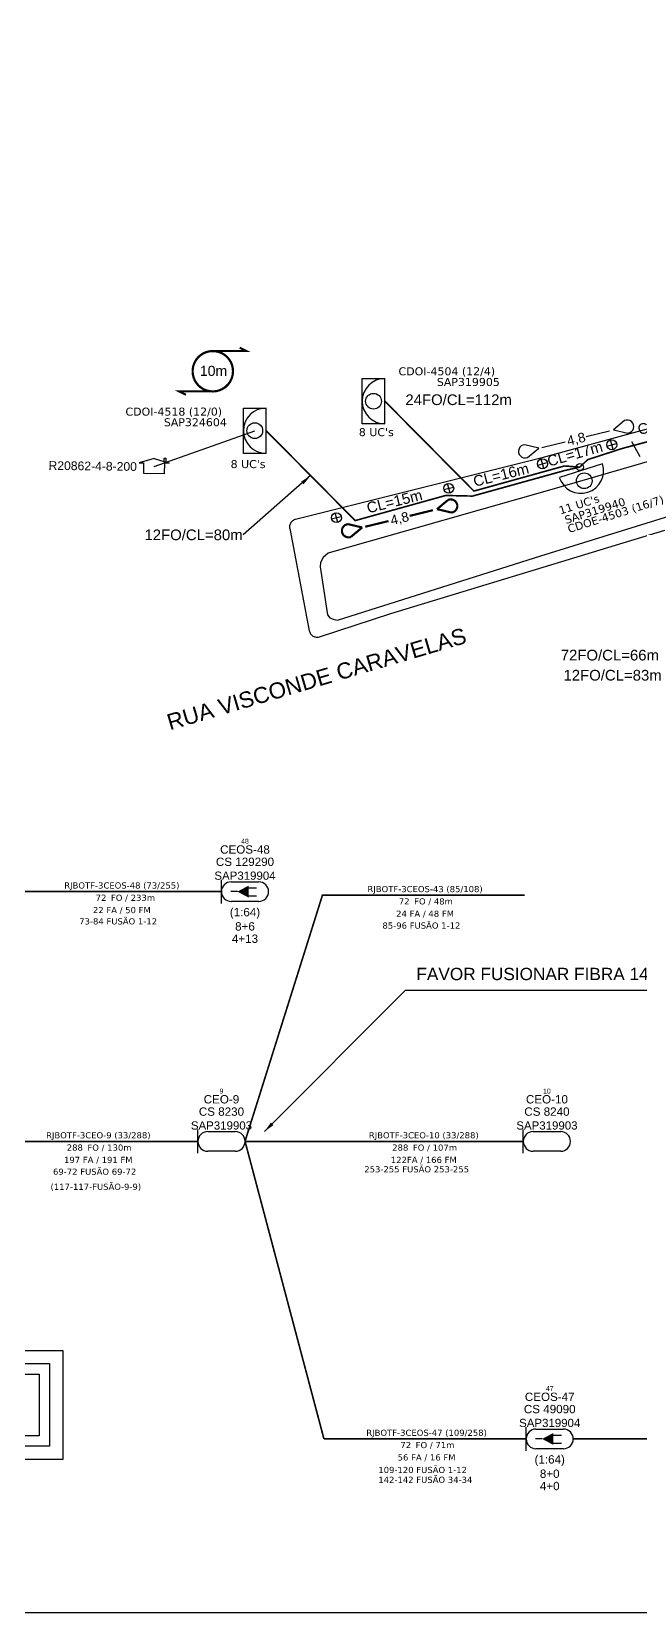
# Model space of a CAD drawing. Header units: millimetres. Extents: x 1934 to 2775, y 1519 to 2113.
# Drawn here: x 2374.1 to 2522.4, y 1519.2 to 1904.4 of the extents above; entities that cross this region are included whole.
import ezdxf
from ezdxf.enums import TextEntityAlignment as Align

# ---------------------------------------------------------------- set-up
doc = ezdxf.new("R2010")
doc.units = ezdxf.units.MM
doc.header["$LTSCALE"] = 3
doc.header["$MEASUREMENT"] = 0
for name, color, linetype in [('CDO_POSTE', 1, 'Continuous'), ('CDOI', 1, 'Continuous'), ('CEO', 1, 'Continuous'), ('CEOS', 1, 'Continuous'), ('GIR_LV_EDIFICIOS', 7, 'Continuous'), ('label_cabos', 7, 'Continuous'), ('LAYOUT', 7, 'Continuous'), ('MUB_MEIOFIO', 253, 'Continuous'), ('MUB_QUADRAS', 253, 'Continuous'), ('SEGMENTO_texto', 7, 'Continuous')]:
    doc.layers.add(name, color=color, linetype=linetype)
doc.layers.add('Texto_Cabos', color=1, linetype='Continuous', lineweight=20)
doc.styles.add('ARIAL', font='arial.ttf')
doc.styles.add('siredit', font='verdana.ttf')
doc.styles.get("Standard").update_dxf_attribs({"font": 'arial.ttf'})
doc.linetypes.add('FENCELINE1', pattern='A,0.25,-0.1,[133,ltypeshp.shx,S=0.1,R=0,X=-0.1,Y=0],-0.1,1', length=1.45)
doc.dimstyles.get("Standard").update_dxf_attribs({"dimtxt": 0.18, "dimasz": 0.18, "dimexe": 0.18, "dimexo": 0.0625, "dimgap": 0.09, "dimtad": 0, "dimtih": 1, "dimtoh": 1, "dimdec": 4, "dimzin": 0, "dimdsep": 46, "dimtxsty": 'Standard', "dimcen": 0.09, "dimadec": 0, "dimazin": 0, "dimtfac": 1, "dimtdec": 4, "dimtofl": 0, "dimtmove": 0, "dimatfit": 3, "dimfxl": 0, "dimtolj": 1, "dimtzin": 0, "dimarcsym": 0})

msp = doc.modelspace()

# ---------------------------------------------------------------- linework, layer by layer
at = {"linetype": 'Continuous'}
msp.add_lwpolyline([(1934.06, 1519.17), (2775.06, 1519.17), (2775.06, 2113.17), (1934.06, 2113.17)], close=True, dxfattribs=at)
at = {"color": 4, "linetype": 'Continuous'}
msp.add_lwpolyline([(2403.89, 1798.41), (2428.42, 1807.15)], dxfattribs=at)
at = {"color": 1, "linetype": 'Continuous'}
for points in [[(2514.22, 1803.39), (2516.56, 1804.02)], [(2515.7, 1802.54), (2515.07, 1804.88)], [(2497.34, 1798.76), (2499.68, 1799.39)], [(2498.83, 1797.91), (2498.19, 1800.25)], [(2474.49, 1792.78), (2476.83, 1793.42)], [(2475.98, 1791.93), (2475.35, 1794.27)], [(2447.14, 1785.63), (2449.48, 1786.26)], [(2448.63, 1784.78), (2448, 1787.12)]]:
    msp.add_lwpolyline(points, dxfattribs=at)
at = {"color": 7, "linetype": 'Continuous', "const_width": 0.4}
for points in [[(2371.03, 1694.82), (2420.28, 1694.82)], [(2426.03, 1633.94), (2444.9, 1693.94), (2494.15, 1693.94)], [(2356.05, 1633.94), (2414.55, 1633.94)], [(2426.03, 1633.94), (2493.84, 1633.94)]]:
    msp.add_lwpolyline(points, dxfattribs=at)
at = {"color": 5, "linetype": 'Continuous', "const_width": 0.4}
for points in [[(2426.05, 1633.94), (2445.27, 1561.44)], [(2445.27, 1561.44), (2494.52, 1561.44)], [(2506.02, 1561.44), (2565.59, 1561.44)]]:
    msp.add_lwpolyline(points, dxfattribs=at)
at = {"color": 1, "linetype": 'Continuous'}
for points in [[(2274.42, 1583), (2381.63, 1583), (2381.63, 1556.46), (2274.42, 1556.46)], [(2277.62, 1579.8), (2378.44, 1579.8), (2378.44, 1559.66), (2277.62, 1559.66)], [(2280.18, 1577.25), (2375.88, 1577.25), (2375.88, 1562.22), (2280.18, 1562.22)]]:
    msp.add_lwpolyline(points, close=True, dxfattribs=at)
for centre in [(2515.39, 1803.71), (2498.51, 1799.08), (2475.66, 1793.1), (2448.31, 1785.95)]:
    msp.add_circle(centre, 1.21, dxfattribs=at)
at = {"layer": 'CDO_POSTE', "color": 5}
msp.add_lwpolyline([(2513.15, 1799.11), (2502.62, 1795.76)], dxfattribs=at)
for centre, radius in [((2507.62, 1798.27), 0.865), ((2508.68, 1794.93), 1.91)]:
    msp.add_circle(centre, radius, dxfattribs=at)
msp.add_arc((2507.88, 1797.43), 5.53, 197.6308, 17.6308, dxfattribs=at)
at = {"layer": 'CDOI', "color": 7}
for p, q in [((2454.57, 1819.86), (2460.1, 1819.87)), ((2454.58, 1808.81), (2454.57, 1819.86)), ((2460.1, 1808.82), (2454.58, 1808.81))]:
    msp.add_line(p, q, dxfattribs=at)
at = {"layer": 'CDOI'}
for p, q in [((2425.66, 1801.62), (2425.66, 1812.67)), ((2425.66, 1812.67), (2431.18, 1812.67)), ((2431.19, 1801.62), (2425.66, 1801.62))]:
    msp.add_line(p, q, dxfattribs=at)
at = {"layer": 'CDOI', "color": 7}
msp.add_lwpolyline([(2460.1, 1808.82), (2460.1, 1819.87)], dxfattribs=at)
at = {"layer": 'CDOI'}
msp.add_lwpolyline([(2431.19, 1801.62), (2431.18, 1812.67)], dxfattribs=at)
at = {"layer": 'CDOI', "color": 7}
msp.add_circle((2457.34, 1814.34), 1.91, dxfattribs=at)
at = {"layer": 'CDOI'}
msp.add_circle((2428.42, 1807.15), 1.91, dxfattribs=at)
at = {"layer": 'CDOI', "color": 7}
msp.add_arc((2460.1, 1814.34), 5.52, 90.0276, 270.0276, dxfattribs=at)
at = {"layer": 'CDOI'}
msp.add_arc((2431.18, 1807.15), 5.52, 90.0276, 270.0276, dxfattribs=at)
at = {"layer": 'CEO', "color": 5}
for p, q in [((2416.95, 1636.33), (2423.66, 1636.33)), ((2423.66, 1631.55), (2416.95, 1631.55))]:
    msp.add_line(p, q, dxfattribs=at)
at = {"layer": 'CEO', "color": 7}
for p, q in [((2496.23, 1636.33), (2502.95, 1636.33)), ((2502.95, 1631.55), (2496.23, 1631.55))]:
    msp.add_line(p, q, dxfattribs=at)
at = {"layer": 'CEO', "color": 5}
msp.add_lwpolyline([(2414.55, 1631.05), (2414.55, 1636.82)], dxfattribs=at)
at = {"layer": 'CEO', "color": 7}
msp.add_lwpolyline([(2493.84, 1631.05), (2493.84, 1636.82)], dxfattribs=at)
at = {"layer": 'CEO', "color": 5}
for centre, start, end in [((2416.95, 1633.94), 90, 270), ((2423.66, 1633.94), 270, 90)]:
    msp.add_arc(centre, 2.39, start, end, dxfattribs=at)
at = {"layer": 'CEO', "color": 7}
for centre, start, end in [((2496.23, 1633.94), 90, 270), ((2502.95, 1633.94), 270, 90)]:
    msp.add_arc(centre, 2.39, start, end, dxfattribs=at)
at = {"layer": 'CEOS', "color": 7}
for p, q in [((2422.68, 1697.21), (2429.39, 1697.21)), ((2429.39, 1692.42), (2422.68, 1692.42)), ((2496.92, 1563.84), (2503.63, 1563.84)), ((2503.63, 1559.05), (2496.92, 1559.05))]:
    msp.add_line(p, q, dxfattribs=at)
for points in [[(2420.28, 1691.93), (2420.28, 1697.7)], [(2426.83, 1695.77), (2428.87, 1695.77)], [(2424.18, 1694.82), (2422.57, 1694.82)], [(2426.83, 1693.78), (2428.87, 1693.78)], [(2494.52, 1558.56), (2494.52, 1564.33)], [(2498.42, 1561.44), (2496.8, 1561.44)], [(2501.07, 1562.39), (2503.11, 1562.39)], [(2501.07, 1560.4), (2503.11, 1560.4)]]:
    msp.add_lwpolyline(points, dxfattribs=at)
for points in [[(2424.18, 1694.82, 0, 2.95, 0), (2426.95, 1694.82, 2.95, 2.95, 0)], [(2498.42, 1561.44, 0, 2.95, 0), (2501.19, 1561.44, 2.95, 2.95, 0)]]:
    msp.add_lwpolyline(points, format="xyseb", dxfattribs=at)
for centre, start, end in [((2422.68, 1694.82), 90, 270), ((2429.39, 1694.82), 270, 90), ((2496.92, 1561.44), 90, 270), ((2503.63, 1561.44), 270, 90)]:
    msp.add_arc(centre, 2.39, start, end, dxfattribs=at)
at = {"layer": 'GIR_LV_EDIFICIOS'}
for p, q in [((2403.91, 1800.35), (2400.26, 1799.33)), ((2400.26, 1799.33), (2401.4, 1799.32)), ((2401.37, 1796.71), (2401.41, 1799.31)), ((2403.91, 1800.35), (2407.54, 1799.24)), ((2406.34, 1799.63), (2406.36, 1800.48)), ((2406.36, 1800.48), (2406.74, 1800.48)), ((2406.39, 1799.26), (2406.36, 1796.65)), ((2407.54, 1799.24), (2406.39, 1799.26)), ((2406.74, 1800.48), (2406.73, 1799.51)), ((2406.36, 1796.65), (2401.37, 1796.71))]:
    msp.add_line(p, q, dxfattribs=at)
at = {"layer": 'LAYOUT', "color": 7}
for p, q in [((2509.15, 1805.74), (2514.84, 1807.13)), ((2518.49, 1809.61), (2515.82, 1807.39)), ((2515.82, 1807.39), (2519.34, 1806.56)), ((2497.6, 1802.91), (2494.21, 1803.71)), ((2494.82, 1800.6), (2497.6, 1802.91)), ((2498.32, 1803.09), (2504, 1804.47))]:
    msp.add_line(p, q, dxfattribs=at)
at = {"layer": 'LAYOUT', "color": 1, "const_width": 0.546}
msp.add_lwpolyline([(2418.19, 1826.55, 1.000012), (2418.19, 1816.72, 0.999978)], format="xyb", close=True, dxfattribs=at)
at = {"layer": 'LAYOUT', "color": 1, "const_width": 0.512}
for points in [[(2418.19, 1826.55), (2426.38, 1826.55), (2424.74, 1827.37)], [(2418.19, 1816.72), (2410, 1816.72), (2411.64, 1815.9)]]:
    msp.add_lwpolyline(points, dxfattribs=at)
at = {"layer": 'LAYOUT', "color": 5, "linetype": 'FENCELINE1', "ltscale": 0.05, "const_width": 0.388}
msp.add_lwpolyline([(2564.4, 1819.47), (2558.2, 1812.32), (2553.61, 1812.32), (2517.91, 1802.81), (2509.49, 1800.08), (2507.62, 1798.27)], dxfattribs=at)
at = {"layer": 'LAYOUT', "color": 7, "linetype": 'FENCELINE1', "ltscale": 0.05, "const_width": 0.388}
msp.add_lwpolyline([(2507.62, 1798.27), (2503.84, 1798.55), (2503.84, 1798.55), (2481.8, 1792.43), (2460.1, 1814.34)], dxfattribs=at)
at = {"layer": 'LAYOUT', "color": 1, "linetype": 'FENCELINE1', "ltscale": 0.05, "const_width": 0.388}
msp.add_lwpolyline([(2474.93, 1791.36), (2474.93, 1791.36), (2474.93, 1791.36), (2452.88, 1785.24), (2431.18, 1807.15)], dxfattribs=at)
at = {"layer": 'LAYOUT', "color": 1, "linetype": 'FENCELINE1', "ltscale": 0.05}
msp.add_lwpolyline([(2507.62, 1798.27, 0.388, 0.388, 0), (2503.95, 1797.45, 0.388, 0.388, 0), (2481.47, 1791.21, 0.388, 0.388, 0), (2474.93, 1791.36, 0.388, 0.388, 0)], format="xyseb", dxfattribs=at)
at = {"layer": 'LAYOUT', "color": 7, "const_width": 0.52}
for points in [[(2466.15, 1786.39), (2471.83, 1787.77)], [(2455.31, 1783.74), (2460.99, 1785.12)]]:
    msp.add_lwpolyline(points, dxfattribs=at)
for points in [[(2472.81, 1788.03), (2476.33, 1787.2, 1.175638), (2475.48, 1790.25), (2472.81, 1788.03)], [(2454.59, 1783.56), (2451.2, 1784.36, 1.175638), (2451.81, 1781.25), (2454.59, 1783.56)]]:
    msp.add_lwpolyline(points, format="xyb", dxfattribs=at)
at = {"layer": 'LAYOUT', "color": 7}
for centre, start, end in [((2519.16, 1808.15), 276.4607, 114.9224), ((2494.27, 1802.11), 91.8751, 290.3368)]:
    msp.add_arc(centre, 1.6, start, end, dxfattribs=at)
at = {"layer": 'MUB_MEIOFIO', "color": 3, "linetype": 'Continuous'}
msp.add_lwpolyline([(2570.75, 1813.09), (2501.35, 1792.95), (2447.71, 1777.71), (2446.3, 1777.3), (2445.07, 1776.28), (2444.46, 1775.04), (2444.36, 1773.98), (2446.13, 1762.29), (2446.74, 1761.58), (2447.76, 1761.1), (2448.53, 1761.01), (2498.09, 1776.62), (2555.23, 1794.39)], dxfattribs=at)
at = {"layer": 'MUB_QUADRAS', "color": 3, "linetype": 'Continuous'}
msp.add_lwpolyline([(2546, 1813.5), (2497.42, 1800.25), (2438.36, 1785.53), (2438.17, 1785.48), (2437.97, 1785.4), (2437.81, 1785.3), (2437.64, 1785.18), (2437.48, 1785.05), (2437.34, 1784.9), (2437.22, 1784.74), (2437.12, 1784.56), (2437.03, 1784.38), (2436.96, 1784.18), (2436.91, 1783.99), (2436.88, 1783.78), (2436.88, 1783.58), (2436.91, 1783.37), (2436.92, 1783.28), (2441.69, 1758.4), (2441.74, 1758.21), (2441.81, 1758.01), (2441.9, 1757.83), (2442, 1757.66), (2442.13, 1757.49), (2442.28, 1757.35), (2442.43, 1757.22), (2442.6, 1757.1), (2442.77, 1757.01), (2442.97, 1756.93), (2443.16, 1756.87), (2443.37, 1756.84), (2443.56, 1756.83), (2443.77, 1756.83), (2443.97, 1756.85), (2444.18, 1756.91), (2444.21, 1756.92), (2461.53, 1762.59), (2528.34, 1782.89)], dxfattribs=at)

# ---------------------------------------------------------------- texts
at = {"color": 2}
msp.add_text('FAVOR FUSIONAR FIBRA 142 NA CEO-9 NA FIBRA 34  ', height=3, dxfattribs=at).set_placement((2467.79, 1673.25))
at = {"layer": 'CDO_POSTE', "color": 5, "linetype": 'Continuous', "style": 'siredit'}
for s, p in [('CDOE-4503 (16/7)', (2504.68, 1783.12)), ("11 UC's", (2502.57, 1787.64)), ('SAP319940', (2503.98, 1785.32))]:
    msp.add_text(s, height=1.95, rotation=17.6308, dxfattribs=at).set_placement(p, align=Align.MIDDLE_LEFT)
at = {"layer": 'CDOI', "color": 7, "linetype": 'Continuous', "style": 'siredit'}
for s, p in [('CDOI-4504 (12/4)', (2463.43, 1821.62)), ('SAP319905', (2472.77, 1819.02)), ("8 UC's", (2453.77, 1806.79))]:
    msp.add_text(s, height=1.95, rotation=0.0276, dxfattribs=at).set_placement(p, align=Align.MIDDLE_LEFT)
at = {"layer": 'CDOI', "linetype": 'Continuous', "style": 'siredit'}
for s, p in [('CDOI-4518 (12/0)', (2396.91, 1811.79)), ('SAP324604', (2406.26, 1809.2)), ("8 UC's", (2422.53, 1799.01))]:
    msp.add_text(s, height=1.95, rotation=0.0276, dxfattribs=at).set_placement(p, align=Align.MIDDLE_LEFT)
at = {"layer": 'CEO', "color": 5, "linetype": 'Continuous', "style": 'ARIAL'}
for s, height, p in [('CEO-9', 2.028, (2420.3, 1644.21)), ('9', 1.2, (2420.3, 1646.21)), ('CS 8230', 2.028, (2420.3, 1641.21)), ('SAP319903', 2, (2420.3, 1637.83))]:
    msp.add_text(s, height=height, dxfattribs=at).set_placement(p, align=Align.MIDDLE_CENTER)
at = {"layer": 'CEO', "color": 7, "linetype": 'Continuous', "style": 'ARIAL'}
for s, height, p in [('CEO-10', 2.028, (2499.59, 1644.21)), ('10', 1.2, (2499.59, 1646.21)), ('CS 8240', 2.028, (2499.59, 1641.21)), ('SAP319903', 2, (2499.59, 1637.83))]:
    msp.add_text(s, height=height, dxfattribs=at).set_placement(p, align=Align.MIDDLE_CENTER)
at = {"layer": 'CEOS', "color": 7, "linetype": 'Continuous', "style": 'ARIAL'}
for s, height, p in [('48', 1.2, (2426.03, 1707.09)), ('CS 129290', 2.028, (2426.03, 1702.09)), ('CEOS-48', 2.028, (2426.03, 1705.09)), ('SAP319904', 2, (2426.03, 1698.71)), ('CEOS-47', 2.028, (2500.27, 1571.71)), ('47', 1.2, (2500.27, 1573.71)), ('CS 49090', 2.028, (2500.27, 1568.71)), ('SAP319904', 2, (2500.27, 1565.34))]:
    msp.add_text(s, height=height, dxfattribs=at).set_placement(p, align=Align.MIDDLE_CENTER)
for s, p in [('(1:64)', (2426.03, 1690.84)), ('8+6', (2426.03, 1687.36)), ('4+13', (2426.03, 1684.36)), ('(1:64)', (2500.27, 1557.47)), ('8+0', (2500.27, 1553.98)), ('4+0', (2500.27, 1550.98))]:
    msp.add_text(s, height=2.028, dxfattribs=at).set_placement(p, align=Align.TOP_CENTER)
at = {"layer": 'GIR_LV_EDIFICIOS', "color": 0}
msp.add_text('R20862-4-8-200 ', height=2.1164, rotation=359.2967, dxfattribs=at).set_placement((2378.16, 1797.61))
at = {"layer": 'label_cabos', "color": 7, "linetype": 'FENCELINE1', "insert": (2465.11, 1814.67), "char_height": 2.6, "attachment_point": 4}
msp.add_mtext('24FO/CL=112m', dxfattribs=at)
at = {"layer": 'label_cabos', "color": 7, "linetype": 'Continuous', "char_height": 2.6, "attachment_point": 6}
for s, insert, rotation in [('CL=20m', (2535.07, 1811.06), 15.8032), ('CL=17m', (2513.07, 1803.39), 15.8792)]:
    msp.add_mtext(s, dxfattribs=dict(at, insert=insert, rotation=rotation))
at = {"layer": 'label_cabos', "linetype": 'Continuous', "char_height": 2.6, "attachment_point": 6, "rotation": 13.9917}
for s, insert in [('CL=16m', (2495.12, 1798.05)), ('CL=15m', (2469.16, 1791.58))]:
    msp.add_mtext(s, dxfattribs=dict(at, insert=insert))
at = {"layer": 'label_cabos', "color": 7, "linetype": 'Continuous', "char_height": 2.6, "attachment_point": 6}
for s, insert in [('12FO/CL=80m', (2425.46, 1781.75)), ('72FO/CL=66m', (2526.88, 1752.43)), ('12FO/CL=83m', (2527.55, 1747.54))]:
    msp.add_mtext(s, dxfattribs=dict(at, insert=insert))
at = {"layer": 'LAYOUT', "color": 1}
msp.add_text('10m', height=2.457, dxfattribs=at).set_placement((2415.03, 1820.5))
at = {"layer": 'LAYOUT', "color": 7, "style": 'ARIAL'}
for p in [(2506.71, 1805.14), (2463.7, 1785.79)]:
    msp.add_text('4,8', height=2.34, rotation=13.6847, dxfattribs=at).set_placement(p, align=Align.MIDDLE_CENTER)
at = {"layer": 'SEGMENTO_texto', "color": 253}
msp.add_text('RUA VISCONDE CARAVELAS', height=3.9, rotation=16.4102, dxfattribs=at).set_placement((2407.73, 1734.12))
at = {"layer": 'Texto_Cabos', "color": 7, "linetype": 'Continuous', "style": 'siredit'}
for s, p in [('RJBOTF-3CEOS-48 (73/255)', (2396.03, 1696.32)), ('RJBOTF-3CEOS-43 (85/108)', (2469.9, 1695.44)), ('22 FA / 50 FM', (2396.03, 1690.32)), ('24 FA / 48 FM', (2469.9, 1689.44)), ('RJBOTF-3CEO-9 (33/288)', (2390.3, 1635.44)), ('RJBOTF-3CEO-10 (33/288)', (2469.59, 1635.44)), ('197 FA / 191 FM', (2390.3, 1629.44)), ('122FA / 166 FM', (2469.59, 1629.44))]:
    msp.add_text(s, height=1.5, dxfattribs=at).set_placement(p, align=Align.MIDDLE_CENTER)
for s, p in [('72', (2392.27, 1693.32)), ('72', (2466.13, 1692.44)), ('288', (2386.54, 1632.44)), ('288', (2465.82, 1632.44)), ('72', (2466.51, 1559.94))]:
    msp.add_text(s, height=1.5, dxfattribs=at).set_placement(p, align=Align.MIDDLE_RIGHT)
at = {"layer": 'Texto_Cabos', "color": 7, "style": 'siredit'}
for p in [(2397.52, 1693.32), (2471.39, 1692.44), (2391.79, 1632.44), (2471.08, 1632.44), (2471.76, 1559.94)]:
    msp.add_text('FO /', height=1.5, dxfattribs=at).set_placement(p, align=Align.MIDDLE_RIGHT)
at = {"layer": 'Texto_Cabos', "color": 7, "linetype": 'Continuous', "style": 'siredit'}
for s, p in [('233m', (2398.19, 1693.32)), ('48m', (2472.05, 1692.44)), ('130m', (2392.46, 1632.44)), ('107m', (2471.75, 1632.44)), ('71m', (2472.43, 1559.94))]:
    msp.add_text(s, height=1.5, dxfattribs=at).set_placement(p, align=Align.MIDDLE_LEFT)
for s, p in [('73-84 FUSÃO 1-12', (2385.64, 1686.82)), ('85-96 FUSÃO 1-12', (2459.52, 1685.8)), ('69-72 FUSÃO 69-72', (2379.26, 1625.81)), ('253-255 FUSÃO 253-255', (2455.09, 1626.4)), ('109-120 FUSÃO 1-12', (2458.51, 1553.13))]:
    msp.add_text(s, height=1.5, dxfattribs=at).set_placement(p)
at = {"layer": 'Texto_Cabos', "color": 1, "linetype": 'Continuous', "style": 'siredit'}
for s, p in [('RJBOTF-3CEOS-47 (109/258)', (2470.27, 1562.94)), ('56 FA / 16 FM', (2470.27, 1556.94))]:
    msp.add_text(s, height=1.5, dxfattribs=at).set_placement(p, align=Align.MIDDLE_CENTER)
msp.add_text('142-142 FUSÃO 34-34', height=1.5, dxfattribs=at).set_placement((2458.51, 1550.73))
at = {"layer": 'Texto_Cabos', "color": 7, "style": 'siredit', "flags": 1}
msp.add_attdef('(117-117-FUSÃO-9-9)', text='', height=1.5, dxfattribs=at).set_placement((2389.69, 1622.89), align=Align.MIDDLE_CENTER)

# ---------------------------------------------------------------- leaders
at = {"color": 2, "linetype": 'Continuous'}
msp.add_leader([(2430.78, 1636.34), (2465.1, 1670.8), (2575.36, 1670.8)], dimstyle='Standard', override={"dimscale": 15, "dimgap": 3, "dimtad": 0}, dxfattribs=at)
at = {"layer": 'label_cabos', "color": 7, "linetype": 'FENCELINE1'}
msp.add_leader([(2520.2, 1804.53), (2522.21, 1800.83)], dimstyle='Standard', override={"dimtad": 0}, dxfattribs=at)
at = {"layer": 'label_cabos', "color": 7, "linetype": 'Continuous'}
msp.add_leader([(2442.03, 1796.19), (2425.58, 1781.75)], dimstyle='Standard', override={"dimscale": 15, "dimgap": 1.5, "dimtad": 0}, dxfattribs=at)

doc.saveas('drawing.dxf')
